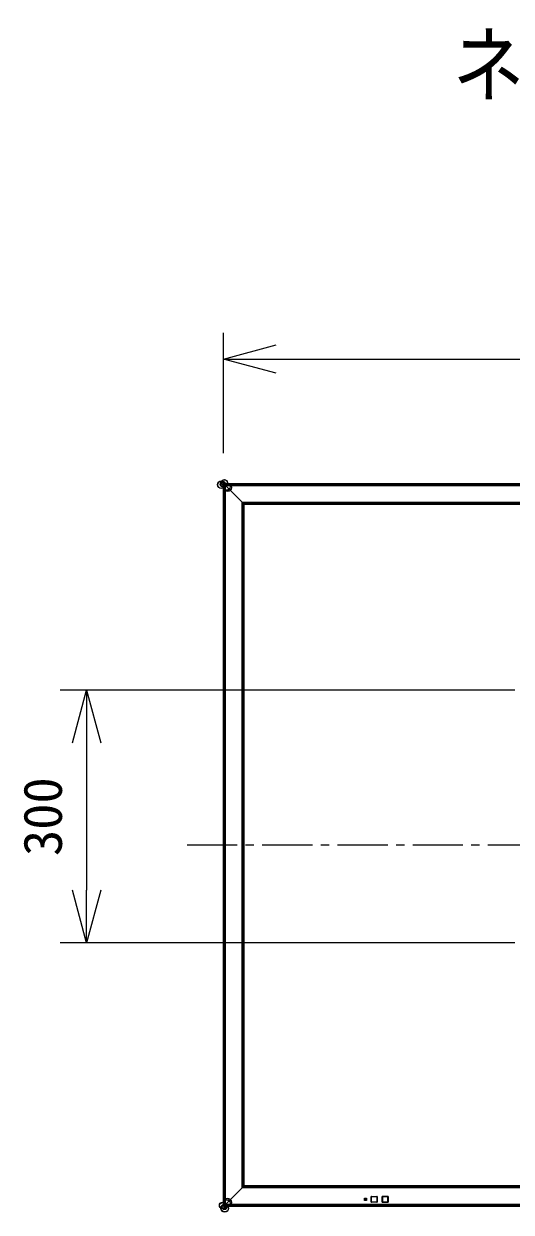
# Model space of a CAD drawing. Units: millimetres, scale not verified. Extents: x -63 to 62, y -56 to 57.
# Drawn here: x -56.5 to -33.4, y 0.3 to 56.8 of the extents above; entities that cross this region are included whole.
import ezdxf
from ezdxf.enums import TextEntityAlignment as Align

# ---------------------------------------------------------------- set-up
doc = ezdxf.new("R2010")
doc.units = ezdxf.units.MM
doc.header["$LTSCALE"] = 0.125
doc.linetypes.add('USER4', pattern=[28.575, 19.05, -3.175, 3.175, -3.175])
for name, color, linetype, lineweight in [('0-0_0', 7, 'Continuous', 18), ('0-5_SUNPO', 3, 'Continuous', 18), ('0-6_GAIKEI', 1, 'Continuous', 18)]:
    doc.layers.add(name, color=color, linetype=linetype, lineweight=lineweight)
doc.layers.add('0-2_MOJI1', color=7, linetype='Continuous')
doc.styles.add('ＭＳ ゴシック', font='')
doc.styles.get('ＭＳ ゴシック').set_extended_font_data('MS Gothic')

# ---------------------------------------------------------------- blocks, each defined once
blk = doc.blocks.new('_Open30')
at = {"layer": '0-0_0'}
blk.add_line((0, 0), (-1, 0), dxfattribs=at)
blk.add_lwpolyline([(-1, 0.26795), (0, 0), (-1, -0.26795)], dxfattribs=at)
blk = doc.blocks.new('D1')
at = {"layer": '0-5_SUNPO'}
for p, q in [((18.1121, 223.9041), (18.1121, 229.6265)), ((77.4721, 223.9041), (77.4721, 229.6265)), ((20.6121, 228.3765), (74.9721, 228.3765))]:
    blk.add_line(p, q, dxfattribs=at)
at = {"layer": '0-5_SUNPO', "xscale": 2.5, "yscale": 2.5, "rotation": 180}
blk.add_blockref('_Open30', (18.1121, 228.3765), dxfattribs=at)
at = {"layer": '0-5_SUNPO', "xscale": 2.5, "yscale": 2.5}
blk.add_blockref('_Open30', (77.4721, 228.3765), dxfattribs=at)
at = {"layer": '0-5_SUNPO', "color": 7, "style": 'ＭＳ ゴシック'}
blk.add_text('1484', height=1.833, dxfattribs=at).set_placement((45.2921, 229.0015), align=Align.BOTTOM_LEFT)
blk = doc.blocks.new('D2')
at = {"layer": '0-5_SUNPO'}
for p, q in [((31.9448, 212.6415), (10.3693, 212.6415)), ((11.6193, 210.1415), (11.6193, 203.1415)), ((31.9448, 200.6415), (10.3693, 200.6415))]:
    blk.add_line(p, q, dxfattribs=at)
at = {"layer": '0-5_SUNPO', "xscale": 2.5, "yscale": 2.5}
for p, rotation in [((11.6193, 212.6415), 90), ((11.6193, 200.6415), 270)]:
    blk.add_blockref('_Open30', p, dxfattribs=dict(at, rotation=rotation))
at = {"layer": '0-5_SUNPO', "color": 7, "style": 'ＭＳ ゴシック'}
blk.add_text('300', height=1.833, rotation=90, dxfattribs=at).set_placement((10.9943, 204.7665), align=Align.BOTTOM_LEFT)

msp = doc.modelspace()

# ---------------------------------------------------------------- linework, layer by layer
at = {"layer": '0-6_GAIKEI', "color": 7}
for p, q in [((-47.0194, 34.4988), (-47.0194, 34.8188)), ((-47.0114, 34.8188), (-47.0194, 34.8188)), ((-47.0194, 34.4988), (-47.0114, 34.4988)), ((-47.0114, 0.7098), (-47.0114, 34.8838)), ((-47.0079, 34.8923), (-46.9989, 34.9012)), ((-46.9429, 34.9573), (-46.9989, 34.9012)), ((-46.9344, 34.9608), (-46.9114, 34.9608)), ((-46.9114, 34.9688), (12.2326, 34.9688)), ((-46.9114, 34.9688), (-46.9114, 34.9571)), ((-46.1047, 1.5315), (-46.1304, 1.5058)), ((-46.0337, 1.6025), (-46.1047, 1.5315)), ((-47.0194, 0.7748), (-47.0194, 1.0948)), ((-47.0114, 1.0948), (-47.0194, 1.0948)), ((-47.0194, 0.7748), (-47.0114, 0.7748)), ((-46.9989, 0.6924), (-47.0079, 0.7013)), ((-46.9429, 0.6363), (-46.9989, 0.6924)), ((-46.9114, 0.6328), (-46.9344, 0.6328)), ((-46.9114, 0.6365), (-46.9114, 0.6248)), ((12.2326, 0.6248), (-46.9114, 0.6248))]:
    msp.add_line(p, q, dxfattribs=at)
at = {"layer": '0-6_GAIKEI'}
for p, q in [((-46.9989, 34.8814), (-46.9997, 34.8807)), ((-46.9997, 0.7129), (-46.9997, 34.8807)), ((-46.9431, 34.8812), (-46.9989, 34.8814)), ((-46.9431, 0.7124), (-46.9431, 34.8812)), ((-46.9431, 34.8812), (-46.9431, 34.8812)), ((-46.9148, 34.8642), (-46.9431, 34.8812)), ((-46.9313, 34.9491), (-46.932, 34.9484)), ((-46.932, 34.9484), (-46.9318, 34.8925)), ((-46.9318, 34.8925), (-46.9114, 34.8925)), ((-46.9318, 34.8925), (-46.9148, 34.8642)), ((-46.9318, 34.8925), (-46.9318, 34.8925)), ((-46.9114, 34.9491), (-46.9313, 34.9491)), ((-46.9148, 0.7294), (-46.9148, 34.8642)), ((-46.9068, 34.8642), (-46.9148, 34.8642)), ((-46.9114, 34.9571), (-46.9114, 34.8688)), ((-46.9114, 34.9571), (12.2326, 34.9571)), ((-46.9114, 34.9005), (12.2326, 34.9005)), ((-46.9114, 34.8722), (12.2326, 34.8722)), ((-46.1304, 34.0878), (11.4516, 34.0878)), ((-46.1304, 34.0878), (-46.1047, 34.0621)), ((-46.1304, 1.5058), (-46.1304, 34.0878)), ((-46.1047, 34.0621), (11.4259, 34.0621)), ((-46.1047, 34.0621), (-46.0337, 33.9911)), ((-46.1047, 1.5315), (-46.1047, 34.0621)), ((-46.08, 34.0374), (11.4013, 34.0374)), ((-46.08, 1.5562), (-46.08, 34.0374)), ((-46.0663, 34.0238), (11.3876, 34.0238)), ((-46.0663, 1.5698), (-46.0663, 34.0238)), ((-46.0339, 33.9913), (11.3551, 33.9913)), ((-46.0339, 1.6023), (-46.0339, 33.9913)), ((-46.0337, 33.9911), (11.3549, 33.9911)), ((-46.0337, 1.6025), (-46.0337, 33.9911)), ((11.4516, 1.5058), (-46.1304, 1.5058)), ((11.4259, 1.5315), (-46.1047, 1.5315)), ((11.4013, 1.5562), (-46.08, 1.5562)), ((11.3876, 1.5698), (-46.0663, 1.5698)), ((11.3551, 1.6023), (-46.0339, 1.6023)), ((11.3549, 1.6025), (-46.0337, 1.6025)), ((-46.9997, 0.7129), (-46.9989, 0.7122)), ((-46.9989, 0.7122), (-46.9431, 0.7124)), ((-46.9431, 0.7124), (-46.9148, 0.7294)), ((-46.9431, 0.7124), (-46.9431, 0.7124)), ((-46.9318, 0.7011), (-46.932, 0.6452)), ((-46.932, 0.6452), (-46.9313, 0.6445)), ((-46.9148, 0.7294), (-46.9318, 0.7011)), ((-46.9114, 0.7011), (-46.9318, 0.7011)), ((-46.9318, 0.7011), (-46.9318, 0.7011)), ((-46.9313, 0.6445), (-46.9114, 0.6445)), ((-46.9148, 0.7294), (-46.9068, 0.7294)), ((-46.9114, 0.7248), (-46.9114, 0.6365)), ((12.2326, 0.7214), (-46.9114, 0.7214)), ((12.2326, 0.6931), (-46.9114, 0.6931)), ((12.2326, 0.6365), (-46.9114, 0.6365)), ((-40.3134, 1.0088), (-40.2174, 1.0088)), ((-40.3134, 0.9128), (-40.3134, 1.0088)), ((-40.2174, 0.9128), (-40.3134, 0.9128)), ((-40.3104, 0.9978), (-40.3084, 0.9958)), ((-40.3104, 0.9238), (-40.3104, 0.9978)), ((-40.3084, 0.9258), (-40.3104, 0.9238)), ((-40.3004, 0.9958), (-40.3084, 0.9958)), ((-40.3084, 0.9258), (-40.3084, 0.9958)), ((-40.3084, 0.9257), (-40.3004, 0.9257)), ((-40.3004, 1.0038), (-40.3024, 1.0058)), ((-40.3024, 1.0058), (-40.2284, 1.0058)), ((-40.3024, 0.9158), (-40.3004, 0.9178)), ((-40.2284, 0.9158), (-40.3024, 0.9158)), ((-40.3004, 1.0038), (-40.2303, 1.0038)), ((-40.3004, 1.0038), (-40.3004, 0.9958)), ((-40.3004, 0.9958), (-40.2303, 0.9958)), ((-40.3004, 0.9258), (-40.3004, 0.9958)), ((-40.2303, 0.9258), (-40.3004, 0.9258)), ((-40.3004, 0.9258), (-40.3004, 0.9178)), ((-40.2303, 0.9178), (-40.3004, 0.9178)), ((-40.2284, 1.0058), (-40.2303, 1.0038)), ((-40.2303, 0.9958), (-40.2303, 1.0038)), ((-40.2224, 0.9958), (-40.2303, 0.9958)), ((-40.2303, 0.9958), (-40.2303, 0.9258)), ((-40.2303, 0.9178), (-40.2303, 0.9258)), ((-40.2303, 0.9258), (-40.2224, 0.9258)), ((-40.2303, 0.9178), (-40.2284, 0.9158)), ((-40.2224, 0.9958), (-40.2204, 0.9978)), ((-40.2224, 0.9958), (-40.2224, 0.9258)), ((-40.2204, 0.9238), (-40.2224, 0.9258)), ((-40.2204, 0.9978), (-40.2204, 0.9238)), ((-40.2174, 1.0088), (-40.2174, 0.9128)), ((-40.0054, 1.1028), (-39.7214, 1.1028)), ((-40.0054, 0.8188), (-40.0054, 1.1028)), ((-39.7214, 0.8188), (-40.0054, 0.8188)), ((-40.0034, 1.0928), (-40.0014, 1.0908)), ((-40.0034, 0.8288), (-40.0034, 1.0928)), ((-40.0014, 0.8308), (-40.0034, 0.8288)), ((-39.9934, 1.0908), (-40.0014, 1.0908)), ((-40.0014, 0.8308), (-40.0014, 1.0908)), ((-40.0014, 0.8307), (-39.9934, 0.8307)), ((-39.9934, 1.0988), (-39.9954, 1.1008)), ((-39.9954, 1.1008), (-39.7314, 1.1008)), ((-39.9954, 0.8208), (-39.9934, 0.8228)), ((-39.7314, 0.8208), (-39.9954, 0.8208)), ((-39.9934, 1.0988), (-39.7333, 1.0988)), ((-39.9934, 1.0988), (-39.9934, 1.0908)), ((-39.9934, 1.0908), (-39.7333, 1.0908)), ((-39.9934, 0.8308), (-39.9934, 1.0908)), ((-39.9934, 0.8308), (-39.9934, 0.8228)), ((-39.7333, 0.8308), (-39.9934, 0.8308)), ((-39.7333, 0.8228), (-39.9934, 0.8228)), ((-39.7314, 1.1008), (-39.7333, 1.0988)), ((-39.7333, 1.0908), (-39.7333, 1.0988)), ((-39.7254, 1.0908), (-39.7333, 1.0908)), ((-39.7333, 1.0908), (-39.7333, 0.8308)), ((-39.7333, 0.8228), (-39.7333, 0.8308)), ((-39.7333, 0.8308), (-39.7254, 0.8308)), ((-39.7333, 0.8228), (-39.7314, 0.8208)), ((-39.7254, 1.0908), (-39.7234, 1.0928)), ((-39.7254, 1.0908), (-39.7254, 0.8308)), ((-39.7234, 0.8288), (-39.7254, 0.8308)), ((-39.7234, 1.0928), (-39.7234, 0.8288)), ((-39.7214, 1.1028), (-39.7214, 0.8188)), ((-39.4814, 1.1028), (-39.1974, 1.1028)), ((-39.4814, 0.8188), (-39.4814, 1.1028)), ((-39.1974, 0.8188), (-39.4814, 0.8188)), ((-39.4794, 1.0928), (-39.4774, 1.0908)), ((-39.4794, 0.8288), (-39.4794, 1.0928)), ((-39.4774, 0.8308), (-39.4794, 0.8288)), ((-39.4694, 1.0908), (-39.4774, 1.0908)), ((-39.4774, 1.0908), (-39.4774, 0.8308)), ((-39.4774, 0.8307), (-39.4694, 0.8307)), ((-39.4694, 1.0988), (-39.4714, 1.1008)), ((-39.4714, 1.1008), (-39.2074, 1.1008)), ((-39.4714, 0.8208), (-39.4694, 0.8228)), ((-39.2074, 0.8208), (-39.4714, 0.8208)), ((-39.4694, 1.0988), (-39.2093, 1.0988)), ((-39.4694, 1.0988), (-39.4694, 1.0908)), ((-39.2093, 1.0908), (-39.4694, 1.0908)), ((-39.4694, 1.0908), (-39.4694, 0.8308)), ((-39.4694, 0.8308), (-39.4694, 0.8228)), ((-39.4694, 0.8308), (-39.2093, 0.8308)), ((-39.4694, 0.8228), (-39.2093, 0.8228)), ((-39.2074, 1.1008), (-39.2093, 1.0988)), ((-39.2093, 1.0908), (-39.2093, 1.0988)), ((-39.2014, 1.0908), (-39.2093, 1.0908)), ((-39.2093, 0.8308), (-39.2093, 1.0908)), ((-39.2093, 0.8228), (-39.2093, 0.8308)), ((-39.2093, 0.8308), (-39.2014, 0.8308)), ((-39.2093, 0.8228), (-39.2074, 0.8208)), ((-39.2014, 1.0908), (-39.1994, 1.0928)), ((-39.2014, 1.0908), (-39.2014, 0.8308)), ((-39.1994, 0.8288), (-39.2014, 0.8308)), ((-39.1994, 1.0928), (-39.1994, 0.8288)), ((-39.1974, 1.1028), (-39.1974, 0.8188))]:
    msp.add_line(p, q, dxfattribs=at)
at = {"layer": '0-6_GAIKEI', "color": 9, "linetype": 'USER4'}
msp.add_line((-48.7438, 17.7968), (13.3694, 17.7968), dxfattribs=at)
at = {"layer": '0-6_GAIKEI'}
for points in [[(-46.9114, 34.8688), (-46.9068, 34.8642), (-46.1304, 34.0878)], [(-46.1304, 1.5058), (-46.9068, 0.7294), (-46.9114, 0.7248)]]:
    msp.add_lwpolyline(points, dxfattribs=at)
for centre, radius in [((-47.1116, 34.9097), 0.1846), ((-47.1032, 34.9039), 0.1781), ((-47.0505, 34.9235), 0.122), ((-47.036, 34.928), 0.1067), ((-46.9694, 35.0178), 0.1404), ((-46.971, 35.0131), 0.1355), ((-47.0193, 34.8552), 0.0297), ((-46.9963, 34.9244), 0.0432), ((-47.0149, 34.8694), 0.0149), ((-46.83, 34.7795), 0.1977), ((-46.9759, 34.9455), 0.0442), ((-46.8614, 34.8039), 0.1579), ((-46.9758, 34.9141), 0.041), ((-46.9841, 34.9052), 0.0288), ((-46.8545, 34.8106), 0.1581), ((-46.9918, 34.8982), 0.0184), ((-46.9969, 34.8946), 0.0122), ((-47.0036, 34.8915), 0.00486), ((-47.0052, 34.891), 0.00317), ((-47.0053, 34.8906), 0.00313), ((-47.0062, 34.8909), 0.00212), ((-46.9642, 34.9256), 0.0404), ((-46.953, 34.9364), 0.0249), ((-46.9462, 34.9446), 0.0142), ((-46.9443, 34.9478), 0.0105), ((-46.9154, 34.8615), 0.0351), ((-46.9108, 34.8635), 0.0368), ((-46.9419, 34.9536), 0.00417), ((-46.9193, 34.8687), 0.0268), ((-46.9206, 34.8698), 0.0252), ((-46.9213, 34.8718), 0.0232), ((-46.9412, 34.9547), 0.00312), ((-46.9435, 34.8815), 0.0005), ((-46.9415, 34.9556), 0.00217), ((-46.937, 34.8785), 0.00666), ((-46.9215, 34.9639), 0.0132), ((-47.0684, 0.6748), 0.1404), ((-47.0637, 0.6732), 0.1355), ((-46.9602, 0.5325), 0.1846), ((-46.9545, 0.541), 0.1781), ((-46.9741, 0.5936), 0.122), ((-46.9786, 0.6082), 0.1067), ((-46.9961, 0.6683), 0.0442), ((-46.8301, 0.8142), 0.1977), ((-47.0145, 0.7226), 0.0132), ((-46.8612, 0.7897), 0.1581), ((-46.975, 0.6479), 0.0432), ((-46.9762, 0.68), 0.0404), ((-46.8545, 0.7828), 0.1579), ((-46.9869, 0.6911), 0.0249), ((-46.9952, 0.6979), 0.0142), ((-46.9984, 0.6998), 0.0105), ((-47.0042, 0.7023), 0.00417), ((-47.0053, 0.703), 0.00312), ((-47.0062, 0.7027), 0.00217), ((-46.9647, 0.6684), 0.041), ((-46.9558, 0.6601), 0.0288), ((-46.9488, 0.6523), 0.0184), ((-46.9452, 0.6473), 0.0122), ((-46.9129, 0.7357), 0.0394), ((-46.9421, 0.6406), 0.00486), ((-46.9191, 0.7251), 0.0272), ((-46.9202, 0.7243), 0.0258), ((-46.9206, 0.7233), 0.0248), ((-46.9251, 0.7213), 0.0201), ((-46.9416, 0.639), 0.00317), ((-46.9412, 0.6389), 0.00313), ((-46.9415, 0.6379), 0.00212), ((-46.9432, 0.7123), 0.00013), ((-46.9058, 0.6249), 0.0297), ((-46.92, 0.6293), 0.0149), ((-46.93, 0.7053), 0.00457), ((-46.932, 0.7008), 0.0004)]:
    msp.add_circle(centre, radius, dxfattribs=at)
at = {"layer": '0-6_GAIKEI', "color": 7}
for centre, start, end in [((-46.9994, 34.8838), 135, 180), ((-46.9344, 34.9488), 90, 135), ((-46.9994, 0.7098), 180, 225), ((-46.9344, 0.6448), 225, 270)]:
    msp.add_arc(centre, 0.012, start, end, dxfattribs=at)
at = {"layer": '0-6_GAIKEI'}
for centre, start, end in [((-40.3024, 0.9978), 90.06979, 179.93022), ((-40.3024, 0.9238), 180.06978, 269.93021), ((-40.2284, 0.9978), 0.06978, 89.93021), ((-40.2284, 0.9238), 270.06979, 359.93022), ((-39.9954, 1.0928), 90.06979, 179.93022), ((-39.9954, 0.8288), 180.06978, 269.93021), ((-39.7314, 1.0928), 0.06978, 89.93021), ((-39.7314, 0.8288), 270.06979, 359.93022), ((-39.4714, 1.0928), 90.06979, 179.93022), ((-39.4714, 0.8288), 180.06978, 269.93021), ((-39.2074, 1.0928), 0.06978, 89.93021), ((-39.2074, 0.8288), 270.06979, 359.93022)]:
    msp.add_arc(centre, 0.008, start, end, dxfattribs=at)
at = {"layer": '0-6_GAIKEI', "color": 7}
for centre, major_axis, start_param, end_param in [((-46.9994, 34.8838), (-0.00848, 0.00848), 6.2831853, 7.0686355), ((-46.9344, 34.9488), (0.00848, -0.00848), 2.3561424, 3.1415927), ((-46.9994, 0.7098), (0.00848, 0.00848), 2.3561424, 3.1415927), ((-46.9344, 0.6448), (-0.00848, -0.00848), 6.2831853, 7.0686355)]:
    msp.add_ellipse(centre, major_axis=major_axis, ratio=0.999896, start_param=start_param, end_param=end_param, dxfattribs=at)
at = {"layer": '0-6_GAIKEI'}
for centre, major_axis, ratio, start_param, end_param in [((-46.9792, 34.8814), (-0.0198, 0.0198), 0.57735, 0, 1.0471976), ((-46.932, 34.9286), (-0.0198, 0.0198), 0.57735, 5.2359878, 6.2831853), ((-46.9792, 0.7122), (-0.0198, -0.0198), 0.57735, 5.2359878, 6.2831853), ((-46.932, 0.665), (-0.0198, -0.0198), 0.57735, 0, 1.0471976), ((-40.3004, 0.9958), (-0.00566, -0.00566), 0.998783, 3.9276009, 5.4971792), ((-40.3004, 0.9258), (0.00566, -0.00566), 0.998783, 3.9276009, 5.4971792), ((-40.2303, 0.9958), (-0.00566, 0.00566), 0.998783, 3.9276009, 5.4971792), ((-40.2303, 0.9258), (0.00566, 0.00566), 0.998783, 3.9276009, 5.4971792), ((-39.9934, 1.0908), (-0.00566, -0.00566), 0.998783, 3.9276009, 5.4971792), ((-39.9934, 0.8308), (0.00566, -0.00566), 0.998783, 3.9276009, 5.4971792), ((-39.7333, 1.0908), (-0.00566, 0.00566), 0.998783, 3.9276009, 5.4971792), ((-39.7333, 0.8308), (0.00566, 0.00566), 0.998783, 3.9276009, 5.4971792), ((-39.4694, 1.0908), (-0.00566, -0.00566), 0.998783, 3.9276009, 5.4971792), ((-39.4694, 0.8308), (-0.00566, 0.00566), 0.998783, 0.7860072, 2.3555855), ((-39.2093, 1.0908), (-0.00566, 0.00566), 0.998783, 3.9276009, 5.4971792), ((-39.2093, 0.8308), (0.00566, 0.00566), 0.998783, 3.9276009, 5.4971792)]:
    msp.add_ellipse(centre, major_axis=major_axis, ratio=ratio, start_param=start_param, end_param=end_param, dxfattribs=at)

# ---------------------------------------------------------------- block references
at = {"layer": '0-5_SUNPO'}
for name in ['D1', 'D2']:
    msp.add_blockref(name, (-65.1315, -187.4967), dxfattribs=at)

# ---------------------------------------------------------------- texts
at = {"layer": '0-2_MOJI1', "style": 'ＭＳ ゴシック', "width": 0.85}
msp.add_text('ネットワークディスプレイ（壁掛金具（角度可変）付）', height=2.933, dxfattribs=at).set_placement((-36.1315, 52.5033), align=Align.BOTTOM_LEFT)

doc.saveas('drawing.dxf')
